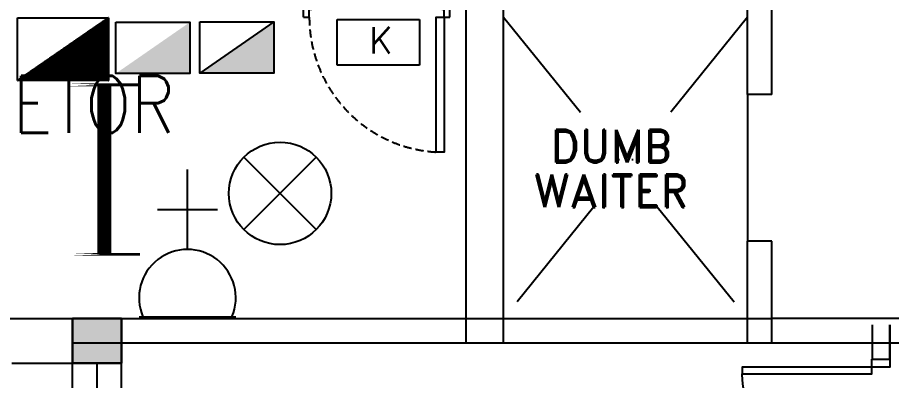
# Model space of a CAD drawing. Header units: inches. Extents: x 16928 to 514628, y -1471 to 241387.
# Drawn here: x 170891 to 176265, y 28209 to 30439 of the extents above; entities that cross this region are included whole.
import ezdxf
from ezdxf.enums import TextEntityAlignment as Align

# ---------------------------------------------------------------- set-up
doc = ezdxf.new("R2010")
doc.units = ezdxf.units.IN
doc.header["$MEASUREMENT"] = 0
for name, pattern in [('CENTER2', [1.125, 0.75, -0.125, 0.125, -0.125]), ('DASHDOT', [1, 0.5, -0.25, 0, -0.25]), ('DASHED', [0.75, 0.5, -0.25]), ('HIDDEN', [0.375, 0.25, -0.125])]:
    doc.linetypes.add(name, pattern=pattern)
for name, color, linetype in [('A-TXTBOMBA', 7, 'Continuous'), ('DOOR', 2, 'Continuous'), ('ELECT', 6, 'Continuous'), ('FITTING', 8, 'Continuous'), ('GRID', 8, 'CENTER2'), ('LAMPU', 7, 'Continuous'), ('LW', 2, 'Continuous'), ('partition', 8, 'Continuous'), ('TB', 8, 'Continuous'), ('WALL', 1, 'Continuous'), ('WIN', 9, 'Continuous')]:
    doc.layers.add(name, color=color, linetype=linetype)
for name, color, linetype, lineweight in [('BOMBA', 22, 'Continuous', 25), ('COLUMN', 8, 'Continuous', 30), ('t3', 8, 'Continuous', 25)]:
    doc.layers.add(name, color=color, linetype=linetype, lineweight=lineweight)
doc.styles.add('LAILA', font='romans.shx', dxfattribs={"width": 0.85})
doc.styles.add('SIMPLEX', font='simplex.shx', dxfattribs={"width": 0.8})
doc.styles.add('VERDANA1000', font='romand.shx', dxfattribs={"height": 1000})

# ---------------------------------------------------------------- blocks, each defined once
blk = doc.blocks.new('dr16')
at = {"layer": 'DOOR', "color": 1}
blk.add_line((-2409712.2, -909070.8), (-2409602.2, -909070.8), dxfattribs=at)
for points in [[(-2409712.2, -909070.8), (-2409602.2, -909070.8), (-2409602.2, -909020.8), (-2409712.2, -909020.8)], [(-2410511.2, -909830.8), (-2409712.2, -909830.8), (-2409712.2, -909870.8), (-2410511.2, -909870.8)], [(-2409712.2, -909920.8), (-2409602.2, -909920.8), (-2409602.2, -909870.8), (-2409712.2, -909870.8)]]:
    blk.add_lwpolyline(points, close=True, dxfattribs=at)
at = {"layer": 'DOOR', "color": 9}
blk.add_arc((-2409712.2, -909870.8), 800, 90, 177.134, dxfattribs=at)
blk = doc.blocks.new('Dp900')
at = {"layer": 'DOOR', "color": 4}
for p, q in [((35, 150), (0, 150)), ((35, 150), (35, 100)), ((900, 150), (865, 150)), ((865, 150), (865, 100)), ((50, 100), (35, 100)), ((50, 100), (50, 50)), ((850, 100), (850, 50)), ((865, 100), (850, 100)), ((0, 0), (35, 0)), ((50, 50), (35, 50)), ((35, 50), (35, 0)), ((865, 50), (850, 50)), ((865, 50), (865, 0)), ((865, 0), (900, 0))]:
    blk.add_line(p, q, dxfattribs=at)
at = {"layer": 'DOOR', "color": 1}
for p, q in [((0, 150), (0, 0)), ((0, 150), (0, 0)), ((900, 150), (900, 0)), ((900, 150), (900, 0))]:
    blk.add_line(p, q, dxfattribs=at)
at = {"layer": 'DOOR'}
blk.add_lwpolyline([(35, 150), (35, 980), (85, 980), (85, 150)], close=True, dxfattribs=at)
at = {"layer": 'DOOR', "color": 9, "linetype": 'DASHED', "ltscale": 100}
blk.add_arc((35, 150), 830, 360, 86.5464, dxfattribs=at)
blk = doc.blocks.new('CEILING FAN C W HOOK')
at = {"layer": 'ELECT', "color": 6}
for p, q in [((-530.3, -530.3), (-85.3, -85.3)), ((-530.3, -85.3), (-85.3, -530.3))]:
    blk.add_line(p, q, dxfattribs=at)
blk.add_circle((-307.8, -307.8), 314.7, dxfattribs=at)
blk = doc.blocks.new('DB')
at = {"layer": 'ELECT', "color": 2}
blk.add_line((253742.9, 25513.1), (253287.9, 25198.1), dxfattribs=at)
blk.add_lwpolyline([(253287.9, 25513.1), (253742.9, 25513.1), (253742.9, 25198.1), (253287.9, 25198.1)], close=True, dxfattribs=at)
blk.add_solid([(253742.9, 25513.1), (253742.9, 25198.1), (253287.9, 25198.1)], dxfattribs=at)
blk = doc.blocks.new('13A SSO 300mm')
at = {"layer": 'ELECT', "color": 6}
for p, q in [((0, 413.8), (0, 904.4)), ((-184, 659.1), (184, 659.1)), ((-297.4, 0), (297.4, 0))]:
    blk.add_line(p, q, dxfattribs=at)
blk.add_arc((0, 116.3), 297.4, 336.9763, 203.0237, dxfattribs=at)
blk = doc.blocks.new('DB P')
at = {"layer": 'ELECT', "color": 7, "true_color": 0xffffff}
blk.add_lwpolyline([(75354.8, -23659.3), (75809.8, -23659.3), (75809.8, -23974.3), (75354.8, -23974.3)], close=True, dxfattribs=at)
at = {"layer": 'ELECT', "color": 1}
blk.add_solid([(75809.8, -23659.3), (75809.8, -23974.3), (75354.8, -23974.3)], dxfattribs=at)
blk = doc.blocks.new('DB G')
at = {"layer": 'ELECT', "linetype": 'HIDDEN'}
h = blk.add_hatch(dxfattribs=at)
h.set_pattern_fill('ANSI31', color=3)
h.paths.add_polyline_path([(13841.4, 40815.3), (13841.4, 41200.3), (13282.8, 40815.3)])
at = {"layer": 'ELECT', "color": 7, "linetype": 'HIDDEN'}
blk.add_line((13841.4, 41200.3), (13282.8, 40815.3), dxfattribs=at)
blk.add_lwpolyline([(13282.8, 41200.3), (13841.4, 41200.3), (13841.4, 40815.3), (13282.8, 40815.3)], close=True, dxfattribs=at)

msp = doc.modelspace()

# ---------------------------------------------------------------- hatches: boundary and pattern name
at = {"layer": 'COLUMN'}
msp.add_hatch(color=256, dxfattribs=at).paths.add_polyline_path([(171230, 28590.4), (171530, 28590.4), (171530, 28315.4), (171230, 28315.4)])

# ---------------------------------------------------------------- linework, layer by layer
at = {"layer": 'BOMBA', "color": 8, "linetype": 'ByBlock', "ltscale": 10}
for p, q in [((172856.2, 30427.2), (173363.2, 30427.2)), ((172856.2, 30146.5), (172856.2, 30427.2)), ((172856.2, 30427.2), (173363.2, 30427.2)), ((172856.2, 30146.5), (172856.2, 30427.2)), ((173363.2, 30427.2), (173363.2, 30146.5)), ((173363.2, 30427.2), (173363.2, 30146.5)), ((173363.2, 30146.5), (172856.2, 30146.5)), ((173363.2, 30146.5), (172856.2, 30146.5))]:
    msp.add_line(p, q, dxfattribs=at)
at = {"layer": 'BOMBA', "color": 3, "linetype": 'ByBlock', "ltscale": 10}
for p, q in [((172856.2, 30427.2), (173363.2, 30427.2)), ((172856.2, 30146.5), (172856.2, 30427.2)), ((173363.2, 30427.2), (173363.2, 30146.5)), ((173363.2, 30146.5), (172856.2, 30146.5))]:
    msp.add_line(p, q, dxfattribs=at)
at = {"layer": 'COLUMN'}
msp.add_lwpolyline([(171230, 28590.4), (171530, 28590.4), (171530, 28315.4), (171230, 28315.4)], close=True, dxfattribs=at)
at = {"layer": 'FITTING', "color": 3, "const_width": 86.8}
msp.add_lwpolyline([(171425, 28984), (171425, 30025.3)], dxfattribs=at)
at = {"layer": 'FITTING', "color": 3, "const_width": 17.4}
for points in [[(171206.3, 30025.3), (171643.7, 30025.3)], [(171206.3, 28984), (171643.7, 28984)]]:
    msp.add_lwpolyline(points, close=True, dxfattribs=at)
at = {"layer": 'GRID', "linetype": 'DASHDOT', "ltscale": 1500}
for p, q in [((175380, 30440.4), (173880, 28590.4)), ((173880, 30440.4), (175380, 28590.4))]:
    msp.add_line(p, q, dxfattribs=at)
at = {"layer": 'LW'}
for p, q in [((175380, 29965.4), (175380, 29065.4)), ((171230, 27415.4), (171230, 28440.4))]:
    msp.add_line(p, q, dxfattribs=at)
at = {"layer": 'partition'}
for p, q in [((176145, 28550.4), (176145, 28340.4)), ((176255, 28340.4), (176255, 28550.4)), ((176255, 28550.4), (176255, 28340.4)), ((176145, 28340.4), (176255, 28340.4))]:
    msp.add_line(p, q, dxfattribs=at)
at = {"layer": 'WALL'}
for p, q in [((173650, 28440.4), (173650, 30590.4)), ((173880, 28440.4), (173880, 30590.4)), ((175380, 29965.4), (175380, 30590.4)), ((175530, 29965.4), (175530, 30590.4)), ((175530, 29965.4), (175380, 29965.4)), ((175380, 28440.4), (175380, 29065.4)), ((175530, 29065.4), (175380, 29065.4)), ((175530, 28440.4), (175530, 29065.4)), ((168105, 28590.4), (175530, 28590.4)), ((176555, 28590.4), (175530, 28590.4)), ((171230, 28440.4), (175530, 28440.4)), ((171530, 28465.4), (171530, 28315.4)), ((175530, 28440.4), (176555, 28440.4)), ((170855, 28315.4), (171380, 28315.4)), ((171380, 27415.4), (171380, 28315.4)), ((171530, 27415.4), (171530, 28315.4))]:
    msp.add_line(p, q, dxfattribs=at)
at = {"layer": 'WIN'}
msp.add_line((171530, 28315.4), (171530, 28590.4), dxfattribs=at)

# ---------------------------------------------------------------- block references
at = {"color": 7, "linetype": 'HIDDEN'}
msp.add_blockref('DB G', (157608.3, -10763.5), dxfattribs=at)
msp.add_blockref('CEILING FAN C W HOOK', (172813.2, 29666))
at = {"layer": 'A-TXTBOMBA'}
msp.add_blockref('DB', (-81275.3, 4899.1), dxfattribs=at)
at = {"layer": 'DOOR', "rotation": 180}
msp.add_blockref('Dp900', (173550, 30590.4), dxfattribs=at)
at = {"layer": 'DOOR', "xscale": -1, "rotation": 180}
msp.add_blockref('dr16', (2585857.1, -881580.3), dxfattribs=at)
at = {"layer": 'LAMPU', "color": 1}
msp.add_blockref('DB P', (96140.4, 54068.6), dxfattribs=at)
at = {"layer": 'TB', "color": 6, "linetype": 'Continuous'}
msp.add_blockref('13A SSO 300mm', (171935.8, 28600.3), dxfattribs=at)

# ---------------------------------------------------------------- texts
at = {"layer": 'BOMBA', "color": 8, "linetype": 'ByBlock', "ltscale": 10, "style": 'SIMPLEX'}
msp.add_text('K', height=162.1, dxfattribs=at).set_placement((173051.9, 30217.7))
msp.add_text('K', height=162.1, dxfattribs=at).set_placement((173051.9, 30217.7))
at = {"layer": 'BOMBA', "color": 3, "linetype": 'ByBlock', "ltscale": 10, "style": 'SIMPLEX'}
msp.add_text('K', height=162.1, dxfattribs=at).set_placement((173051.9, 30217.7))
at = {"layer": 't3', "style": 'LAILA', "width": 0.85}
msp.add_text('BILIK SETOR', height=350, dxfattribs=at).set_placement((169447.1, 30079.4), align=Align.TOP_LEFT)
at = {"layer": 't3', "style": 'VERDANA1000'}
for s, p in [('DUMB', (174168.9, 29748.2)), ('WAITER', (174065.1, 29473.4))]:
    msp.add_text(s, height=200, dxfattribs=at).set_placement(p, align=Align.TOP_LEFT)

doc.saveas('drawing.dxf')
